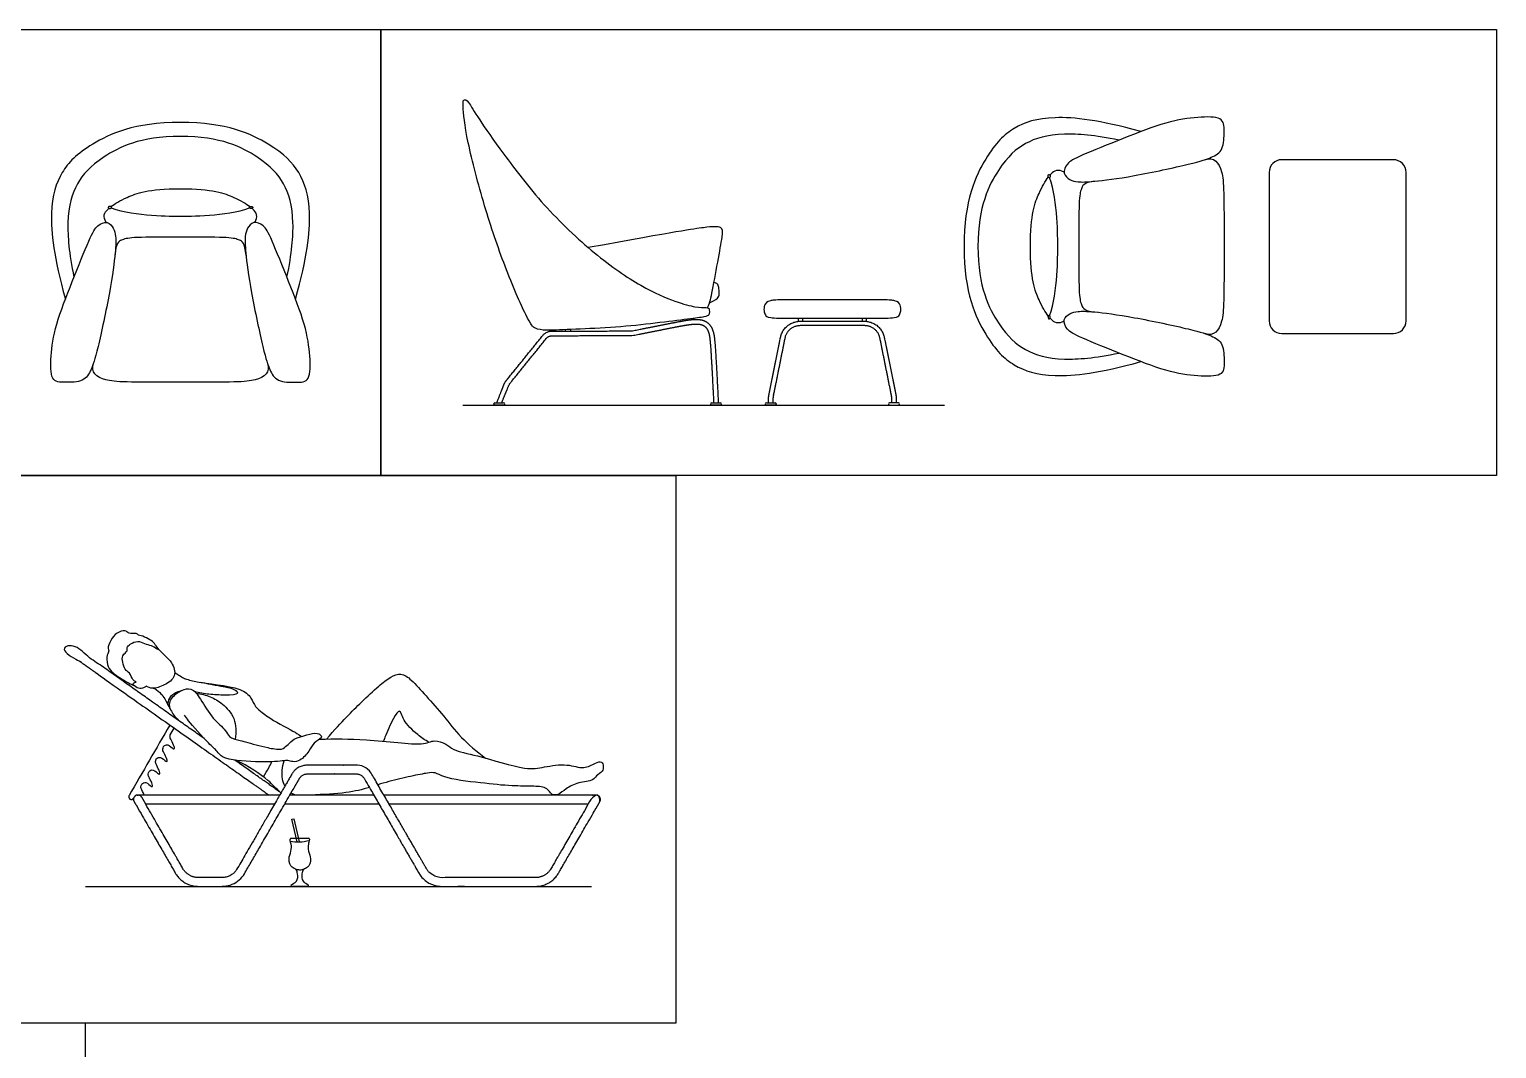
# Model space of a CAD drawing. Header units: millimetres. Extents: x 0.1 to 16.7, y -0.4 to 19.7.
# Drawn here: x 11.44 to 16.74, y 4.26 to 7.95 of the extents above; entities that cross this region are included whole.
import ezdxf

# ---------------------------------------------------------------- set-up
doc = ezdxf.new("R2010")
doc.units = ezdxf.units.MM
for name, color, linetype, true_color in [('AG-DETAIL', 7, 'Continuous', 0x66ffff), ('AG-DETAIL-DIAGRAM', 7, 'Continuous', 0xccff66), ('AG-DETAILS', 7, 'Continuous', 0x66ffff), ('AG-DIAGRAM', 7, 'Continuous', 0xfecc66), ('AG-FURNITURE', 7, 'Continuous', 0x66ccff), ('AG-PEOPLE', 7, 'Continuous', 0xfc6666), ('X-VPRT', 6, 'Continuous', 0xff00ff)]:
    doc.layers.add(name, color=color, linetype=linetype, true_color=true_color)

msp = doc.modelspace()

# ---------------------------------------------------------------- linework, layer by layer
at = {"layer": 'AG-DETAIL'}
for points in [[(11.946, 5.4342), (11.8969, 5.3493), (11.8479, 5.2643), (11.7988, 5.1793)], [(11.9474, 5.3985), (11.9522, 5.4067), (11.9569, 5.415), (11.9616, 5.4232)], [(11.8152, 5.1698), (11.8154, 5.1701), (11.8156, 5.1703), (11.8157, 5.1706)]]:
    msp.add_open_spline(points, degree=3, dxfattribs=at)
msp.add_open_spline([(11.8537, 5.181), (11.8499, 5.1896), (11.8443, 5.1997), (11.841, 5.2084), (11.8407, 5.2127), (11.8445, 5.2203), (11.848, 5.2243), (11.8616, 5.2312), (11.878, 5.2097), (11.8893, 5.213), (11.872, 5.2416), (11.8673, 5.2539), (11.867, 5.2583), (11.8708, 5.2658), (11.8743, 5.2698), (11.8879, 5.2767), (11.9043, 5.2552), (11.9156, 5.2585), (11.8984, 5.2871), (11.8936, 5.2994), (11.8933, 5.3038), (11.8972, 5.3114), (11.9007, 5.3153), (11.9143, 5.3223), (11.9306, 5.3007), (11.9419, 5.304), (11.9247, 5.3326), (11.92, 5.3449), (11.9197, 5.3493), (11.9235, 5.3569), (11.927, 5.3608), (11.9406, 5.3678), (11.9569, 5.3462), (11.9683, 5.3495), (11.951, 5.3781), (11.9463, 5.3903), (11.946, 5.3945), (11.9474, 5.3985)], degree=3, knots=[1.27128, 1.27128, 1.27128, 1.27128, 1.573322, 1.573322, 1.77571, 1.77571, 1.77571, 1.986887, 2.272451, 2.413014, 2.920341, 2.920341, 3.122734, 3.122734, 3.122734, 3.333913, 3.619478, 3.760041, 4.267367, 4.267367, 4.469774, 4.469774, 4.469774, 4.680961, 4.966525, 5.107088, 5.614414, 5.614414, 5.816843, 5.816843, 5.816843, 6.028042, 6.313607, 6.45417, 6.961496, 6.961496, 7.145632, 7.145632, 7.145632, 7.145632], dxfattribs=at)
msp.add_rational_spline([(11.7988, 5.1793), (11.7941, 5.1711), (11.8023, 5.1663), (11.8105, 5.1616), (11.8152, 5.1698)], [1, 0.707106781187, 1, 0.707106781187, 1], degree=2, knots=[0, 0, 0, 0.04886706, 0.04886706, 0.09773412, 0.09773412, 0.09773412], dxfattribs=at)
at = {"layer": 'AG-DETAIL-DIAGRAM'}
for points, knots in [([(15.178, 7.4328), (15.1558, 7.4455), (15.1418, 7.4392), (15.1274, 7.4236), (15.1265, 7.4226)], [0, 0, 0, 0, 0.3736831, 0.3989754, 0.3989754, 0.3989754, 0.3989754]), ([(11.7331, 7.3086), (11.747, 7.3193), (11.7908, 7.3444), (11.8677, 7.3733), (11.9845, 7.3733)], [0.4532248, 0.4532248, 0.4532248, 0.4532248, 0.7473661, 1.1210492, 1.1210492, 1.1210492, 1.1210492]), ([(11.9845, 7.3733), (12.1013, 7.3733), (12.1781, 7.3444), (12.2219, 7.3193), (12.2359, 7.3086)], [1.1210492, 1.1210492, 1.1210492, 1.1210492, 1.4947323, 1.7888736, 1.7888736, 1.7888736, 1.7888736]), ([(15.0559, 7.164), (15.0559, 7.2808), (15.0848, 7.3576), (15.1099, 7.4015), (15.1206, 7.4154)], [1.1210492, 1.1210492, 1.1210492, 1.1210492, 1.4947323, 1.7888736, 1.7888736, 1.7888736, 1.7888736]), ([(11.7157, 7.2512), (11.703, 7.2734), (11.7092, 7.2874), (11.7249, 7.3017), (11.7259, 7.3027)], [0, 0, 0, 0, 0.3736831, 0.3989754, 0.3989754, 0.3989754, 0.3989754]), ([(12.2532, 7.2512), (12.266, 7.2734), (12.2597, 7.2874), (12.2441, 7.3017), (12.243, 7.3027)], [0, 0, 0, 0, 0.3736831, 0.3989754, 0.3989754, 0.3989754, 0.3989754]), ([(15.1206, 6.9126), (15.1099, 6.9265), (15.0848, 6.9704), (15.0559, 7.0472), (15.0559, 7.164)], [0.4532248, 0.4532248, 0.4532248, 0.4532248, 0.7473661, 1.1210492, 1.1210492, 1.1210492, 1.1210492]), ([(15.178, 6.8952), (15.1558, 6.8825), (15.1418, 6.8888), (15.1274, 6.9044), (15.1265, 6.9054)], [0, 0, 0, 0, 0.3736831, 0.3989754, 0.3989754, 0.3989754, 0.3989754])]:
    msp.add_open_spline(points, degree=3, knots=knots, dxfattribs=at)
for points in [[(15.1546, 7.164), (15.1551, 7.1963), (15.1554, 7.3268), (15.1254, 7.4138)], [(11.7346, 7.3038), (11.8216, 7.2738), (11.9521, 7.2741), (11.9845, 7.2746)], [(11.9845, 7.2746), (12.0168, 7.2741), (12.1473, 7.2738), (12.2343, 7.3038)], [(15.1254, 6.9142), (15.1554, 7.0012), (15.1551, 7.1317), (15.1546, 7.164)]]:
    msp.add_open_spline(points, degree=3, dxfattribs=at)
at = {"layer": 'AG-DETAILS'}
for points, knots in [([(11.9845, 7.5628), (11.8383, 7.5628), (11.6825, 7.4828), (11.6055, 7.397), (11.5701, 7.2827), (11.5814, 7.141), (11.5995, 7.053)], [0, 0, 0, 0, 0.671677, 1.343355, 2.015032, 2.52036, 2.52036, 2.52036, 2.52036]), ([(12.3694, 7.053), (12.3875, 7.141), (12.3988, 7.2827), (12.3634, 7.397), (12.2864, 7.4828), (12.1306, 7.5628), (11.9845, 7.5628)], [-2.52036, -2.52036, -2.52036, -2.52036, -2.015032, -1.343355, -0.671677, 0, 0, 0, 0]), ([(15.3761, 7.5489), (15.2882, 7.567), (15.1465, 7.5783), (15.0321, 7.5429), (14.9464, 7.4659), (14.8664, 7.3102), (14.8664, 7.164)], [-2.52036, -2.52036, -2.52036, -2.52036, -2.015032, -1.343355, -0.671677, 0, 0, 0, 0]), ([(14.8664, 7.164), (14.8664, 7.0178), (14.9464, 6.8621), (15.0321, 6.7851), (15.1465, 6.7497), (15.2882, 6.761), (15.3761, 6.7791)], [0, 0, 0, 0, 0.671677, 1.343355, 2.015032, 2.52036, 2.52036, 2.52036, 2.52036])]:
    msp.add_open_spline(points, degree=3, knots=knots, dxfattribs=at)
for points in [[(15.1235, 7.4252), (15.1199, 7.4252), (15.1199, 7.4191), (15.1199, 7.413), (15.1235, 7.413), (15.1272, 7.413), (15.1272, 7.4191), (15.1272, 7.4252), (15.1235, 7.4252)], [(11.7233, 7.3056), (11.7233, 7.3093), (11.7294, 7.3093), (11.7355, 7.3093), (11.7355, 7.3056), (11.7355, 7.302), (11.7294, 7.302), (11.7233, 7.302), (11.7233, 7.3056)], [(12.2456, 7.3056), (12.2456, 7.3093), (12.2395, 7.3093), (12.2334, 7.3093), (12.2334, 7.3056), (12.2334, 7.302), (12.2395, 7.302), (12.2456, 7.302), (12.2456, 7.3056)], [(15.1235, 6.9028), (15.1199, 6.9028), (15.1199, 6.9089), (15.1199, 6.915), (15.1235, 6.915), (15.1272, 6.915), (15.1272, 6.9089), (15.1272, 6.9028), (15.1235, 6.9028)]]:
    msp.add_rational_spline(points, [1, 0.707106781187, 1, 0.707106781187, 1, 0.707106781187, 1, 0.707106781187, 1], degree=2, knots=[0, 0, 0, 0.0239505, 0.0239505, 0.047901, 0.047901, 0.0718515, 0.0718515, 0.09580201, 0.09580201, 0.09580201], dxfattribs=at)
at = {"layer": 'AG-DIAGRAM'}
msp.add_line((13.005, 6.5908), (14.7453, 6.5908), dxfattribs=at)
msp.add_lwpolyline([(11.6416, 4.8508), (13.4704, 4.8508)], dxfattribs=at)
at = {"layer": 'AG-FURNITURE'}
for p, q in [((12.3616, 5.1492), (12.7013, 5.1492)), ((12.683, 5.181), (12.38, 5.181))]:
    msp.add_line(p, q, dxfattribs=at)
for points in [[(13.8254, 6.9028), (13.8257, 6.8994)], [(13.8404, 6.9007), (13.8401, 6.9046)], [(14.2176, 6.8938), (14.2176, 6.9053)], [(14.2328, 6.9053), (14.2328, 6.894)], [(14.448, 6.9053), (14.448, 6.894)], [(14.4632, 6.8938), (14.4632, 6.9053)], [(13.375, 6.8636), (13.375, 6.8587)], [(13.3951, 6.8587), (13.3951, 6.8644)]]:
    msp.add_lwpolyline(points, dxfattribs=at)
for centre, radius, start, end in [((15.9646, 7.4322), 0.0461, 90, 180), ((16.3676, 7.4322), 0.0461, 360, 90), ((15.9646, 6.8958), 0.0461, 180, 270), ((16.3676, 6.8958), 0.0461, 270, 0), ((13.1206, 6.5952), 0.00436, 90, 180), ((13.1206, 6.5952), 0.00436, 180, 270), ((13.1521, 6.5952), 0.00436, 0, 90), ((13.1521, 6.5952), 0.00436, 270, 360), ((13.904, 6.5952), 0.00436, 90, 180), ((13.904, 6.5952), 0.00436, 180, 270), ((13.9355, 6.5952), 0.00436, 0, 90), ((13.9355, 6.5952), 0.00436, 270, 360), ((14.102, 6.5952), 0.00436, 90, 180), ((14.102, 6.5952), 0.00436, 180, 270), ((14.1335, 6.5952), 0.00436, 0, 90), ((14.1335, 6.5952), 0.00436, 270, 360), ((14.5473, 6.5952), 0.00436, 90, 180), ((14.5473, 6.5952), 0.00436, 180, 270), ((14.5788, 6.5952), 0.00436, 360, 90), ((14.5788, 6.5952), 0.00436, 270, 0)]:
    msp.add_arc(centre, radius, start, end, dxfattribs=at)
for points, degree in [([(13.8838, 6.9436), (13.8759, 6.9442), (13.848, 6.9435), (13.7813, 6.9617), (13.6551, 7.013), (13.4839, 7.1314), (13.292, 7.3126), (13.1422, 7.5123), (13.058, 7.6311), (13.0213, 7.6961), (13.01, 7.6957), (13.0021, 7.6917), (13.0156, 7.5594), (13.0828, 7.3053), (13.1548, 7.0919), (13.2428, 6.8878), (13.266, 6.8664), (13.2984, 6.86), (13.4051, 6.865), (13.5577, 6.8711), (13.7039, 6.8871), (13.8284, 6.9034), (13.8833, 6.9096), (13.8955, 6.917), (13.896, 6.9297), (13.8953, 6.9398), (13.8916, 6.943), (13.8838, 6.9436)], 3), ([(11.9845, 7.6132), (11.8168, 7.6132), (11.6381, 7.5289), (11.5498, 7.4384), (11.5055, 7.307), (11.5266, 7.1247), (11.5686, 6.9742)], 3), ([(12.4003, 6.9742), (12.4424, 7.1247), (12.4634, 7.307), (12.4191, 7.4384), (12.3308, 7.5289), (12.1522, 7.6132), (11.9845, 7.6132)], 3), ([(15.455, 7.5799), (15.3045, 7.6219), (15.1222, 7.6429), (14.9908, 7.5987), (14.9003, 7.5104), (14.816, 7.3317), (14.816, 7.164)], 3), ([(15.289, 7.4002), (15.2572, 7.3972), (15.2253, 7.3972), (15.1987, 7.4042), (15.1717, 7.4264), (15.1853, 7.4656), (15.2245, 7.4877), (15.3921, 7.5558), (15.5538, 7.6187), (15.6636, 7.6339), (15.7558, 7.6339), (15.7558, 7.5847), (15.7558, 7.5107), (15.7104, 7.486), (15.6576, 7.4673), (15.416, 7.4153), (15.3207, 7.4033), (15.289, 7.4002)], 3), ([(16.3676, 7.4783), (16.1661, 7.4783), (15.9646, 7.4783)], 2), ([(15.9184, 7.4322), (15.9184, 7.164), (15.9184, 6.8958)], 2), ([(16.4137, 6.8958), (16.4137, 7.164), (16.4137, 7.4322)], 2), ([(15.2971, 7.401), (15.2506, 7.3972), (15.2411, 7.3767), (15.231, 7.3482), (15.231, 7.2544), (15.231, 7.164)], 3), ([(11.7482, 7.1402), (11.7512, 7.172), (11.7512, 7.2038), (11.7443, 7.2305), (11.722, 7.2575), (11.6829, 7.2438), (11.6608, 7.2047), (11.5927, 7.0371), (11.5297, 6.8754), (11.5146, 6.7656), (11.5146, 6.6734), (11.5638, 6.6734), (11.6378, 6.6734), (11.6625, 6.7188), (11.6812, 6.7715), (11.7331, 7.0132), (11.7452, 7.1085), (11.7482, 7.1402)], 3), ([(12.2207, 7.1402), (12.2177, 7.172), (12.2177, 7.2038), (12.2247, 7.2305), (12.2469, 7.2575), (12.286, 7.2438), (12.3081, 7.2047), (12.3762, 7.0371), (12.4392, 6.8754), (12.4544, 6.7656), (12.4544, 6.6734), (12.4052, 6.6734), (12.3311, 6.6734), (12.3064, 6.7188), (12.2877, 6.7715), (12.2358, 7.0132), (12.2237, 7.1085), (12.2207, 7.1402)], 3), ([(11.9845, 7.1982), (11.894, 7.1982), (11.8002, 7.1982), (11.7717, 7.1881), (11.7512, 7.1786), (11.7474, 7.1321)], 3), ([(12.2215, 7.1321), (12.2177, 7.1786), (12.1972, 7.1881), (12.1687, 7.1982), (12.0749, 7.1982), (11.9845, 7.1982)], 3), ([(14.816, 7.164), (14.816, 6.9963), (14.9003, 6.8176), (14.9908, 6.7293), (15.1222, 6.6851), (15.3045, 6.7061), (15.455, 6.7481)], 3), ([(15.231, 7.164), (15.231, 7.0736), (15.231, 6.9798), (15.2411, 6.9513), (15.2506, 6.9308), (15.2971, 6.9269)], 3), ([(13.8968, 6.9613), (13.918, 6.9713), (13.9311, 6.9809), (13.9323, 6.9968), (13.9302, 7.0176), (13.9255, 7.0305), (13.9182, 7.0333), (13.9125, 7.0343)], 3), ([(14.3404, 6.9718), (14.1499, 6.9718), (14.1088, 6.9718), (14.0928, 6.9524), (14.0928, 6.9312), (14.0975, 6.9166), (14.1063, 6.9053), (14.1821, 6.9053), (14.2965, 6.9053), (14.3404, 6.9053)], 3), ([(14.3404, 6.9053), (14.3843, 6.9053), (14.4987, 6.9053), (14.5745, 6.9053), (14.5833, 6.9166), (14.5881, 6.9312), (14.5881, 6.9524), (14.572, 6.9718), (14.5309, 6.9718), (14.3404, 6.9718)], 3), ([(15.289, 6.9278), (15.2572, 6.9308), (15.2253, 6.9308), (15.1987, 6.9238), (15.1717, 6.9016), (15.1853, 6.8624), (15.2245, 6.8403), (15.3921, 6.7722), (15.5538, 6.7093), (15.6636, 6.6941), (15.7558, 6.6941), (15.7558, 6.7433), (15.7558, 6.8173), (15.7104, 6.842), (15.6576, 6.8607), (15.416, 6.9127), (15.3207, 6.9247), (15.289, 6.9278)], 3), ([(15.9646, 6.8497), (16.1661, 6.8497), (16.3676, 6.8497)], 2), ([(13.1206, 6.5996), (13.1363, 6.5996), (13.1521, 6.5996)], 2), ([(13.1521, 6.5908), (13.1363, 6.5908), (13.1206, 6.5908)], 2), ([(13.904, 6.5996), (13.9198, 6.5996), (13.9355, 6.5996)], 2), ([(13.9355, 6.5908), (13.9198, 6.5908), (13.904, 6.5908)], 2), ([(14.102, 6.5996), (14.1178, 6.5996), (14.1335, 6.5996)], 2), ([(14.1335, 6.5908), (14.1178, 6.5908), (14.102, 6.5908)], 2), ([(14.5788, 6.5996), (14.563, 6.5996), (14.5473, 6.5996)], 2), ([(14.5473, 6.5908), (14.563, 6.5908), (14.5788, 6.5908)], 2), ([(12.3479, 5.189), (12.305, 5.2193), (12.1805, 5.3073)], 2), ([(11.8581, 5.1492), (12.0944, 5.1492), (12.325, 5.1492)], 2), ([(12.738, 5.1492), (13.1059, 5.1492), (13.4587, 5.1492)], 2)]:
    msp.add_open_spline(points, degree=degree, dxfattribs=at)
for points, knots in [([(15.6864, 7.4782), (15.7196, 7.4904), (15.7558, 7.4465), (15.7558, 7.3524), (15.7558, 7.164)], [-0.7733548, -0.7733548, -0.7733548, -0.7733548, -0.3866774, 0, 0, 0, 0]), ([(13.8894, 6.9428), (13.8966, 6.9573), (13.9038, 6.9846), (13.9268, 7.1136), (13.9448, 7.2092), (13.9448, 7.2385), (13.8942, 7.2361), (13.784, 7.2198), (13.4583, 7.1605)], [0.04041, 0.04041, 0.04041, 0.04041, 0.432373, 0.864746, 1.297119, 1.729492, 2.161866, 2.582194, 2.582194, 2.582194, 2.582194]), ([(15.7558, 7.164), (15.7558, 6.9756), (15.7558, 6.8815), (15.7196, 6.8376), (15.6864, 6.8498)], [0, 0, 0, 0, 0.3866774, 0.7733548, 0.7733548, 0.7733548, 0.7733548]), ([(11.9845, 6.6734), (11.7961, 6.6734), (11.702, 6.6734), (11.6581, 6.7096), (11.6703, 6.7427)], [0, 0, 0, 0, 0.3866774, 0.7733548, 0.7733548, 0.7733548, 0.7733548]), ([(12.2986, 6.7427), (12.3108, 6.7096), (12.2669, 6.6734), (12.1729, 6.6734), (11.9845, 6.6734)], [-0.7733548, -0.7733548, -0.7733548, -0.7733548, -0.3866774, 0, 0, 0, 0])]:
    msp.add_open_spline(points, degree=3, knots=knots, dxfattribs=at)
for points, weights, degree, knots in [([(13.1277, 6.5996), (13.1397, 6.6301), (13.1468, 6.6483), (13.1539, 6.6664), (13.1555, 6.6706), (13.1578, 6.6746), (13.1607, 6.6781), (13.2049, 6.7328), (13.2492, 6.7876), (13.2934, 6.8423), (13.302, 6.8529), (13.3143, 6.8587), (13.3279, 6.8587), (13.4222, 6.8587), (13.5165, 6.8587), (13.6162, 6.8593), (13.6678, 6.8695), (13.7193, 6.8797), (13.7709, 6.89), (13.7843, 6.8926), (13.8081, 6.8972), (13.8366, 6.901), (13.855, 6.9009), (13.8671, 6.8994), (13.8788, 6.8959), (13.89, 6.8891), (13.9011, 6.8774), (13.9081, 6.8627), (13.9129, 6.8443), (13.9147, 6.8278), (13.9169, 6.8033), (13.9215, 6.7306), (13.9249, 6.663), (13.9281, 6.5996)], [1, 1, 1, 1, 0.992152316181, 0.992152316181, 1, 1, 1, 1, 0.934950262752, 0.934950262752, 1, 1, 1, 1, 1, 1, 1, 1, 1, 1, 1, 1, 1, 1, 1, 1, 1, 1, 1, 1, 1, 1], 3, [0.007391, 0.007391, 0.007391, 0.007391, 0.194332, 0.194332, 0.194332, 0.229699, 0.229699, 0.229699, 0.905153, 0.905153, 0.905153, 1.007723, 1.007723, 1.007723, 1.904661, 1.904661, 1.904661, 2.599205, 2.599205, 2.599205, 2.732838, 2.83826, 2.882215, 2.91261, 2.958981, 3.001033, 3.040571, 3.116318, 3.159294, 3.227477, 3.278851, 3.401643, 3.944555, 3.944555, 3.944555, 3.944555]), ([(14.1098, 6.5996), (14.1098, 6.61), (14.1098, 6.6142), (14.1098, 6.6214), (14.1112, 6.6284), (14.1321, 6.7323), (14.153, 6.8361), (14.1646, 6.894), (14.2237, 6.894), (14.282, 6.894), (14.3404, 6.894)], [1, 1, 1, 0.995094293652, 1, 1, 1, 0.773592718156, 1, 1, 1], 2, [-2.974888, -2.974888, -2.974888, -2.947694, -2.947694, -2.905967, -2.905967, -2.210779, -2.210779, -1.921783, -1.921783, -1.538754, -1.538754, -1.538754]), ([(14.3404, 6.894), (14.3988, 6.894), (14.4571, 6.894), (14.5162, 6.894), (14.5278, 6.8361), (14.5487, 6.7323), (14.5696, 6.6284), (14.571, 6.6214), (14.571, 6.6142), (14.571, 6.61), (14.571, 6.5996)], [1, 1, 1, 0.773592718156, 1, 1, 1, 0.995094293652, 1, 1, 1], 2, [-1.538754, -1.538754, -1.538754, -1.155725, -1.155725, -0.866729, -0.866729, -0.17154, -0.17154, -0.129813, -0.129813, -0.10262, -0.10262, -0.10262]), ([(13.1457, 6.5996), (13.1557, 6.6252), (13.1626, 6.6427), (13.1737, 6.6676), (13.2179, 6.7223), (13.2622, 6.777), (13.3064, 6.8317), (13.3117, 6.8383), (13.3194, 6.842), (13.3279, 6.842), (13.4222, 6.842), (13.5165, 6.842), (13.6194, 6.8428), (13.671, 6.853), (13.7226, 6.8633), (13.7742, 6.8735), (13.7873, 6.8761), (13.8103, 6.8804), (13.8374, 6.884), (13.8537, 6.8842), (13.8633, 6.883), (13.8717, 6.8806), (13.8794, 6.8759), (13.8873, 6.8674), (13.8925, 6.8562), (13.8965, 6.8408), (13.898, 6.8257), (13.9002, 6.802), (13.9047, 6.7298), (13.9081, 6.6627), (13.9114, 6.5996)], [1, 1, 1, 1, 1, 1, 1, 0.934950262752, 0.934950262752, 1, 1, 1, 1, 1, 1, 1, 1, 1, 1, 1, 1, 1, 1, 1, 1, 1, 1, 1, 1, 1, 1], 3, [0.013326, 0.013326, 0.013326, 0.013326, 0.229699, 0.229699, 0.229699, 0.905153, 0.905153, 0.905153, 1.007723, 1.007723, 1.007723, 1.904661, 1.904661, 1.904661, 2.599205, 2.599205, 2.599205, 2.730918, 2.829788, 2.867447, 2.891323, 2.924611, 2.952703, 2.979343, 3.037531, 3.072808, 3.135914, 3.186138, 3.307916, 3.847473, 3.847473, 3.847473, 3.847473]), ([(14.3404, 6.8782), (14.282, 6.8782), (14.2237, 6.8782), (14.1776, 6.8782), (14.1685, 6.833), (14.1477, 6.7291), (14.1268, 6.6253), (14.1257, 6.6198), (14.1257, 6.6142), (14.1257, 6.61), (14.1257, 6.5996)], [1, 1, 1, 0.773592718156, 1, 1, 1, 0.995094293652, 1, 1, 1], 2, [1.456941, 1.456941, 1.456941, 1.83997, 1.83997, 2.128966, 2.128966, 2.824155, 2.824155, 2.865882, 2.865882, 2.893075, 2.893075, 2.893075]), ([(14.5551, 6.5996), (14.5551, 6.61), (14.5551, 6.6142), (14.5551, 6.6198), (14.554, 6.6253), (14.5331, 6.7291), (14.5123, 6.833), (14.5032, 6.8782), (14.4571, 6.8782), (14.3988, 6.8782), (14.3404, 6.8782)], [1, 1, 1, 0.995094293652, 1, 1, 1, 0.773592718156, 1, 1, 1], 2, [0.020807, 0.020807, 0.020807, 0.048001, 0.048001, 0.089728, 0.089728, 0.784916, 0.784916, 1.073912, 1.073912, 1.456941, 1.456941, 1.456941]), ([(12.0699, 5.3855), (11.8848, 5.5164), (11.5856, 5.728), (11.5726, 5.7371), (11.5635, 5.7242), (11.5543, 5.7112), (11.5673, 5.702), (12.1582, 5.2842), (12.3042, 5.181)], [1, 1, 1, 0.707106781187, 1, 0.707106781187, 1, 1, 1], 2, [21.051317, 21.051317, 21.051317, 23.308374, 23.308374, 23.390187, 23.390187, 23.471999, 23.471999, 27.930424, 27.930424, 27.930424]), ([(11.8444, 5.173), (11.9479, 4.9937), (11.9937, 4.9143), (12.0121, 4.8825), (12.0487, 4.8825), (12.0972, 4.8825), (12.1343, 4.8825), (12.171, 4.8825), (12.1893, 4.9143), (12.248, 5.0159), (12.3873, 5.2572), (12.4056, 5.2889), (12.4423, 5.2889), (12.5072, 5.2889), (12.6206, 5.2889), (12.6573, 5.2889), (12.6756, 5.2572), (12.815, 5.0159), (12.8736, 4.9143), (12.8919, 4.8825), (12.9286, 4.8825), (13.1873, 4.8825), (13.2681, 4.8825), (13.3048, 4.8825), (13.3231, 4.9143), (13.3689, 4.9937), (13.4725, 5.1731), (13.4804, 5.1868), (13.4942, 5.1789), (13.5079, 5.1709), (13.5, 5.1572), (13.3964, 4.9778), (13.3506, 4.8984), (13.3231, 4.8508), (13.2681, 4.8508), (13.1873, 4.8508), (12.9286, 4.8508), (12.8736, 4.8508), (12.8461, 4.8984), (12.7563, 5.054), (12.6481, 5.2413), (12.639, 5.2572), (12.6206, 5.2572), (12.5315, 5.2572), (12.4423, 5.2572), (12.424, 5.2572), (12.4148, 5.2413), (12.3066, 5.054), (12.2168, 4.8984), (12.1893, 4.8508), (12.1343, 4.8508), (12.0915, 4.8508), (12.0487, 4.8508), (11.9937, 4.8508), (11.9663, 4.8984), (11.9204, 4.9778), (11.8169, 5.1572), (11.8089, 5.1709), (11.8227, 5.1789), (11.8364, 5.1868), (11.8444, 5.173)], [1, 1, 1, 0.866025403784, 1, 1, 1, 0.866025403784, 1, 1, 1, 0.866025403784, 1, 1, 1, 0.866025403784, 1, 1, 1, 0.866025403784, 1, 1, 1, 0.866025403784, 1, 1, 1, 0.707106781187, 1, 0.707106781187, 1, 1, 1, 0.866025403784, 1, 1, 1, 0.866025403784, 1, 1, 1, 0.866025403784, 1, 1, 1, 0.866025403784, 1, 1, 1, 0.866025403784, 1, 1, 1, 0.866025403784, 1, 1, 1, 0.707106781187, 1, 0.707106781187, 1], 2, [12.314459, 12.314459, 12.314459, 13.156428, 13.156428, 13.374594, 13.374594, 14.118436, 14.118436, 14.336602, 14.336602, 15.346965, 15.346965, 15.565131, 15.565131, 16.30925, 16.30925, 16.527416, 16.527416, 17.537779, 17.537779, 17.755945, 17.755945, 18.666454, 18.666454, 18.88462, 18.88462, 19.726589, 19.726589, 19.808401, 19.808401, 19.890214, 19.890214, 20.778638, 20.778638, 21.008841, 21.008841, 21.969586, 21.969586, 22.199789, 22.199789, 23.265898, 23.265898, 23.496101, 23.496101, 24.281276, 24.281276, 24.511479, 24.511479, 25.577588, 25.577588, 25.807791, 25.807791, 26.592674, 26.592674, 26.822877, 26.822877, 27.711301, 27.711301, 27.793113, 27.793113, 27.874925, 27.874925, 27.874925]), ([(12.3433, 5.181), (12.0905, 5.181), (11.8308, 5.181), (11.8304, 5.181), (11.8301, 5.181)], [1, 1, 1, 0.990640906169, 0.981879932279], 2, [21.708692, 21.708692, 21.708692, 23.308374, 23.308374, 23.310989, 23.310989, 23.310989]), ([(13.4998, 5.1569), (13.5021, 5.181), (13.4862, 5.181), (13.1115, 5.181), (12.7196, 5.181)], [0.86574861754, 0.707106781187, 1, 1, 1], 2, [17.864127, 17.864127, 17.864127, 17.946851, 17.946851, 20.505934, 20.505934, 20.505934])]:
    msp.add_rational_spline(points, weights, degree=degree, knots=knots, dxfattribs=at)
at = {"layer": 'AG-PEOPLE'}
msp.add_lwpolyline([(12.4056, 5.0114), (12.3871, 5.0934), (12.3942, 5.095), (12.4131, 5.0114)], dxfattribs=at)
for centre, start, end in [((12.3836, 5.0215), 90, 171.4514), ((12.4476, 5.0215), 8.5486, 90), ((12.3868, 4.8538), 125.159, 270), ((12.4444, 4.8538), 270, 54.841)]:
    msp.add_arc(centre, 0.00304, start, end, dxfattribs=at)
for points, knots in [([(11.9069, 5.7059), (11.9153, 5.6984), (11.9311, 5.6811), (11.9545, 5.6614), (11.9739, 5.6093), (11.9259, 5.5767), (11.8849, 5.5633), (11.8675, 5.5706), (11.86, 5.5745), (11.8573, 5.5721), (11.8509, 5.5676), (11.8328, 5.5644), (11.8139, 5.5771), (11.8133, 5.5869), (11.8214, 5.5894), (11.8249, 5.5892), (11.8204, 5.5918), (11.8107, 5.5969), (11.8021, 5.6236), (11.7817, 5.6335), (11.7766, 5.6609), (11.7708, 5.686), (11.7954, 5.7013), (11.789, 5.7151), (11.8033, 5.7279), (11.8305, 5.7406), (11.8532, 5.7288), (11.8788, 5.7213), (11.8877, 5.7182), (11.9135, 5.7001), (11.8973, 5.717), (11.8889, 5.7336), (11.8683, 5.7457), (11.8437, 5.7581), (11.8327, 5.758), (11.8254, 5.7679), (11.7969, 5.7625), (11.7852, 5.7796), (11.7516, 5.7681), (11.7318, 5.7425), (11.7203, 5.7117), (11.728, 5.702), (11.7172, 5.6859), (11.7184, 5.6525), (11.7343, 5.6251), (11.7587, 5.6104), (11.7891, 5.5895), (11.8072, 5.5813), (11.8164, 5.5774)], [-2.104377, -2.104377, -2.104377, -2.104377, -1.770287, -1.450639, -1.044238, -0.660283, -0.288973, 0, 0, 0, 0.189503, 0.430587, 0.69407, 0.845344, 1.02984, 1.02984, 1.02984, 1.25418, 1.546468, 1.808597, 2.103174, 2.383589, 2.661203, 2.852322, 3.087667, 3.39337, 3.681312, 3.968396, 4.170733, 4.428468, 4.626357, 4.887064, 5.167362, 5.466876, 5.646311, 5.829126, 6.119054, 6.356889, 6.66966, 7.007462, 7.321547, 7.497775, 7.731409, 8.059569, 8.37553, 8.679955, 9.026632, 9.340196, 9.340196, 9.340196, 9.340196]), ([(11.9638, 5.6244), (11.987, 5.6094), (11.9994, 5.6), (12.031, 5.5934), (12.0776, 5.5836), (12.1943, 5.576), (12.2408, 5.5365), (12.2528, 5.4988), (12.2815, 5.4792), (12.3049, 5.4582), (12.3849, 5.4157), (12.4087, 5.4022), (12.4224, 5.3931)], [0, 0, 0, 0, 0.322984, 0.715216, 0.715216, 1.622665, 2.064797, 2.410184, 2.737345, 3.059163, 3.810589, 4.13518, 4.13518, 4.13518, 4.13518]), ([(12.0352, 5.5557), (12.0525, 5.5517), (12.0887, 5.5454), (12.1403, 5.543), (12.2037, 5.5447), (12.1754, 5.5655), (12.1457, 5.5706), (12.0993, 5.5796), (12.0569, 5.5885)], [0, 0, 0, 0, 0.417316, 0.859275, 1.241881, 1.483666, 1.813897, 2.300797, 2.300797, 2.300797, 2.300797]), ([(12.5125, 5.3835), (12.5706, 5.4501), (12.619, 5.4988), (12.6968, 5.5721), (12.741, 5.608), (12.7825, 5.6245), (12.8224, 5.5961), (12.8727, 5.5378), (12.9388, 5.4654), (12.989, 5.396), (13.0543, 5.3388), (13.0865, 5.3146)], [0.522291, 0.522291, 0.522291, 0.522291, 1.65299, 2.249216, 2.687562, 3.039532, 3.416385, 3.922935, 4.486281, 5.060817, 5.559343, 5.559343, 5.559343, 5.559343]), ([(11.8853, 5.5673), (11.8936, 5.567), (11.9125, 5.5485), (11.9254, 5.5361), (11.9487, 5.4868), (11.9634, 5.4649), (11.9774, 5.451)], [0, 0, 0, 0, 0.288488, 0.591266, 1.020164, 1.415058, 1.415058, 1.415058, 1.415058]), ([(11.939, 5.5077), (11.9416, 5.5223), (11.9457, 5.5396), (11.9725, 5.5556), (11.9865, 5.5582)], [0, 0, 0, 0, 0.2832572, 0.6580096, 0.6580096, 0.6580096, 0.6580096]), ([(11.9465, 5.4934), (11.9452, 5.5049), (11.9424, 5.5209), (11.9641, 5.545), (11.9814, 5.5551), (11.9905, 5.5619), (12.0271, 5.5711), (12.0592, 5.526), (12.0978, 5.4572), (12.1478, 5.4183), (12.1599, 5.3911), (12.1778, 5.3835), (12.2194, 5.3735), (12.2894, 5.3535), (12.3342, 5.3456), (12.3499, 5.3469), (12.3649, 5.3533), (12.3714, 5.3648), (12.399, 5.3854), (12.4362, 5.3977), (12.4764, 5.4111), (12.4933, 5.3956), (12.495, 5.3858), (12.4639, 5.3713), (12.4507, 5.3399), (12.4191, 5.3039), (12.3914, 5.2997), (12.3718, 5.3073), (12.3499, 5.3031), (12.2592, 5.2982), (12.1351, 5.3096), (12.1172, 5.3413), (12.0851, 5.367), (12.012, 5.449), (12.0042, 5.4628), (11.9996, 5.4698)], [0, 0, 0, 0, 0.267197, 0.646837, 0.646837, 0.881286, 1.200192, 1.604555, 2.125683, 2.5791, 2.873904, 3.111007, 3.479297, 3.944, 4.23011, 4.23011, 4.23011, 4.428332, 4.428332, 4.521577, 5.373293, 5.57589, 5.751973, 6.107313, 6.460919, 6.846185, 7.13878, 7.38733, 7.644424, 8.197539, 8.779174, 9.090624, 9.467027, 10.060917, 10.347879, 10.347879, 10.347879, 10.347879]), ([(12.0417, 5.5489), (12.059, 5.5469), (12.0936, 5.5378), (12.138, 5.5124), (12.1852, 5.4601), (12.1868, 5.4074), (12.1821, 5.383)], [0, 0, 0, 0, 0.413676, 0.821819, 1.289692, 1.784415, 1.784415, 1.784415, 1.784415]), ([(12.8822, 5.372), (12.8683, 5.3796), (12.8361, 5.4011), (12.7903, 5.4484), (12.784, 5.4736), (12.775, 5.4908), (12.7497, 5.4549), (12.7286, 5.4021), (12.7193, 5.3797), (12.7174, 5.3753)], [1.923371, 1.923371, 1.923371, 1.923371, 2.258778, 2.743031, 3.034475, 3.224183, 3.555909, 4.052072, 4.183928, 4.183928, 4.183928, 4.183928]), ([(12.487, 5.3831), (12.5417, 5.3842), (12.6547, 5.3851), (12.853, 5.3593), (12.8729, 5.3696), (12.8822, 5.372)], [0.125528, 0.125528, 0.125528, 0.125528, 0.809553, 1.616365, 1.923371, 1.923371, 1.923371, 1.923371]), ([(12.8822, 5.372), (12.8899, 5.3744), (12.9038, 5.3803), (12.947, 5.3668), (12.9713, 5.3399), (13.0626, 5.3251), (13.2309, 5.2688), (13.2949, 5.2817), (13.3809, 5.2968), (13.4405, 5.272), (13.4814, 5.2966), (13.5079, 5.3049), (13.5133, 5.2839), (13.5113, 5.265), (13.485, 5.2512), (13.4765, 5.2311), (13.4206, 5.228), (13.3788, 5.2057), (13.3509, 5.1806), (13.3232, 5.1805), (13.3105, 5.2097), (13.258, 5.2137), (13.179, 5.2127), (13.072, 5.2246), (12.9406, 5.2399), (12.9062, 5.2638), (12.8762, 5.261), (12.8222, 5.2499), (12.7475, 5.2332), (12.7109, 5.222), (12.6982, 5.218)], [1.742145, 1.742145, 1.742145, 1.742145, 1.985439, 2.358082, 2.691645, 3.234243, 4.001105, 4.517132, 5.038576, 5.485889, 5.871525, 6.139499, 6.372282, 6.614995, 6.912585, 7.164412, 7.575222, 7.979609, 8.324565, 8.594107, 8.887096, 9.277879, 9.786054, 10.400184, 11.055065, 11.405777, 11.707165, 12.124529, 12.525145, 12.744417, 12.744417, 12.744417, 12.744417]), ([(12.3477, 5.1886), (12.3281, 5.2052), (12.3038, 5.238), (12.2297, 5.2855), (12.184, 5.3068)], [14.399568, 14.399568, 14.399568, 14.399568, 14.873265, 15.577772, 15.577772, 15.577772, 15.577772]), ([(12.3622, 5.2137), (12.3582, 5.2208), (12.3492, 5.2426), (12.3517, 5.2836), (12.3594, 5.3042)], [0.6633503, 0.6633503, 0.6633503, 0.6633503, 0.9311625, 1.3964705, 1.3964705, 1.3964705, 1.3964705]), ([(12.2847, 5.2471), (12.2914, 5.2574), (12.3035, 5.2783), (12.3111, 5.294), (12.3146, 5.3017)], [0, 0, 0, 0, 0.3479272, 0.6300881, 0.6300881, 0.6300881, 0.6300881]), ([(12.6671, 5.2085), (12.6418, 5.2009), (12.5865, 5.1868), (12.5018, 5.1826), (12.455, 5.181)], [12.9252595, 12.9252595, 12.9252595, 12.9252595, 13.3643859, 13.8430726, 13.8430726, 13.8430726, 13.8430726]), ([(12.3851, 4.8563), (12.3896, 4.8595), (12.4092, 4.8671), (12.4086, 4.896), (12.4037, 4.9146), (12.3843, 4.9172), (12.3723, 4.9488), (12.3851, 4.9765), (12.3863, 5.0037), (12.3813, 5.0122), (12.3806, 5.0219)], [-2.586101, -2.586101, -2.586101, -2.586101, -2.300987, -1.986296, -1.735851, -1.493727, -1.1189, -0.805142, -0.527149, -0.313047, -0.313047, -0.313047, -0.313047]), ([(12.3809, 5.0144), (12.392, 5.0121), (12.4147, 5.0097), (12.4369, 5.0143), (12.4508, 5.0164)], [0.0300924, 0.0300924, 0.0300924, 0.0300924, 0.3844573, 0.729202, 0.729202, 0.729202, 0.729202]), ([(12.4506, 5.0219), (12.45, 5.0122), (12.4449, 5.0037), (12.4461, 4.9765), (12.459, 4.9488), (12.4469, 4.9172), (12.4275, 4.9146), (12.4226, 4.896), (12.4221, 4.8671), (12.4416, 4.8595), (12.4461, 4.8563)], [-0.074677, -0.074677, -0.074677, -0.074677, 0.139425, 0.417418, 0.731176, 1.106003, 1.348127, 1.598572, 1.913263, 2.198377, 2.198377, 2.198377, 2.198377]), ([(12.3984, 4.9144), (12.4036, 4.9125), (12.4146, 4.91), (12.427, 4.9113), (12.4328, 4.9144)], [0, 0, 0, 0, 0.2249582, 0.4605494, 0.4605494, 0.4605494, 0.4605494])]:
    msp.add_open_spline(points, degree=3, knots=knots, dxfattribs=at)
for points in [[(12.4054, 5.181), (12.3945, 5.1825), (12.3887, 5.1848), (12.384, 5.188)], [(12.3836, 5.0245), (12.3943, 5.0245), (12.4049, 5.0245), (12.4156, 5.0245)], [(12.4156, 5.0245), (12.4263, 5.0245), (12.437, 5.0245), (12.4476, 5.0245)], [(12.4156, 4.8508), (12.406, 4.8508), (12.3964, 4.8508), (12.3868, 4.8508)], [(12.4444, 4.8508), (12.4348, 4.8508), (12.4252, 4.8508), (12.4156, 4.8508)]]:
    msp.add_open_spline(points, degree=3, dxfattribs=at)
at = {"layer": 'X-VPRT'}
for points in [[(7.984, 7.9497), (12.7084, 7.9497), (12.7084, 6.3368), (7.984, 6.3368)], [(12.7084, 7.9497), (16.7409, 7.9497), (16.7409, 6.3368), (12.7084, 6.3368)], [(11.3368, 4.3556), (11.3368, 6.3368), (13.7752, 6.3368), (13.7752, 4.3556)], [(7.984, 4.3556), (7.984, 1.6124), (11.6416, 1.6124), (11.6416, 4.3556)]]:
    msp.add_lwpolyline(points, close=True, dxfattribs=at)

doc.saveas('drawing.dxf')
